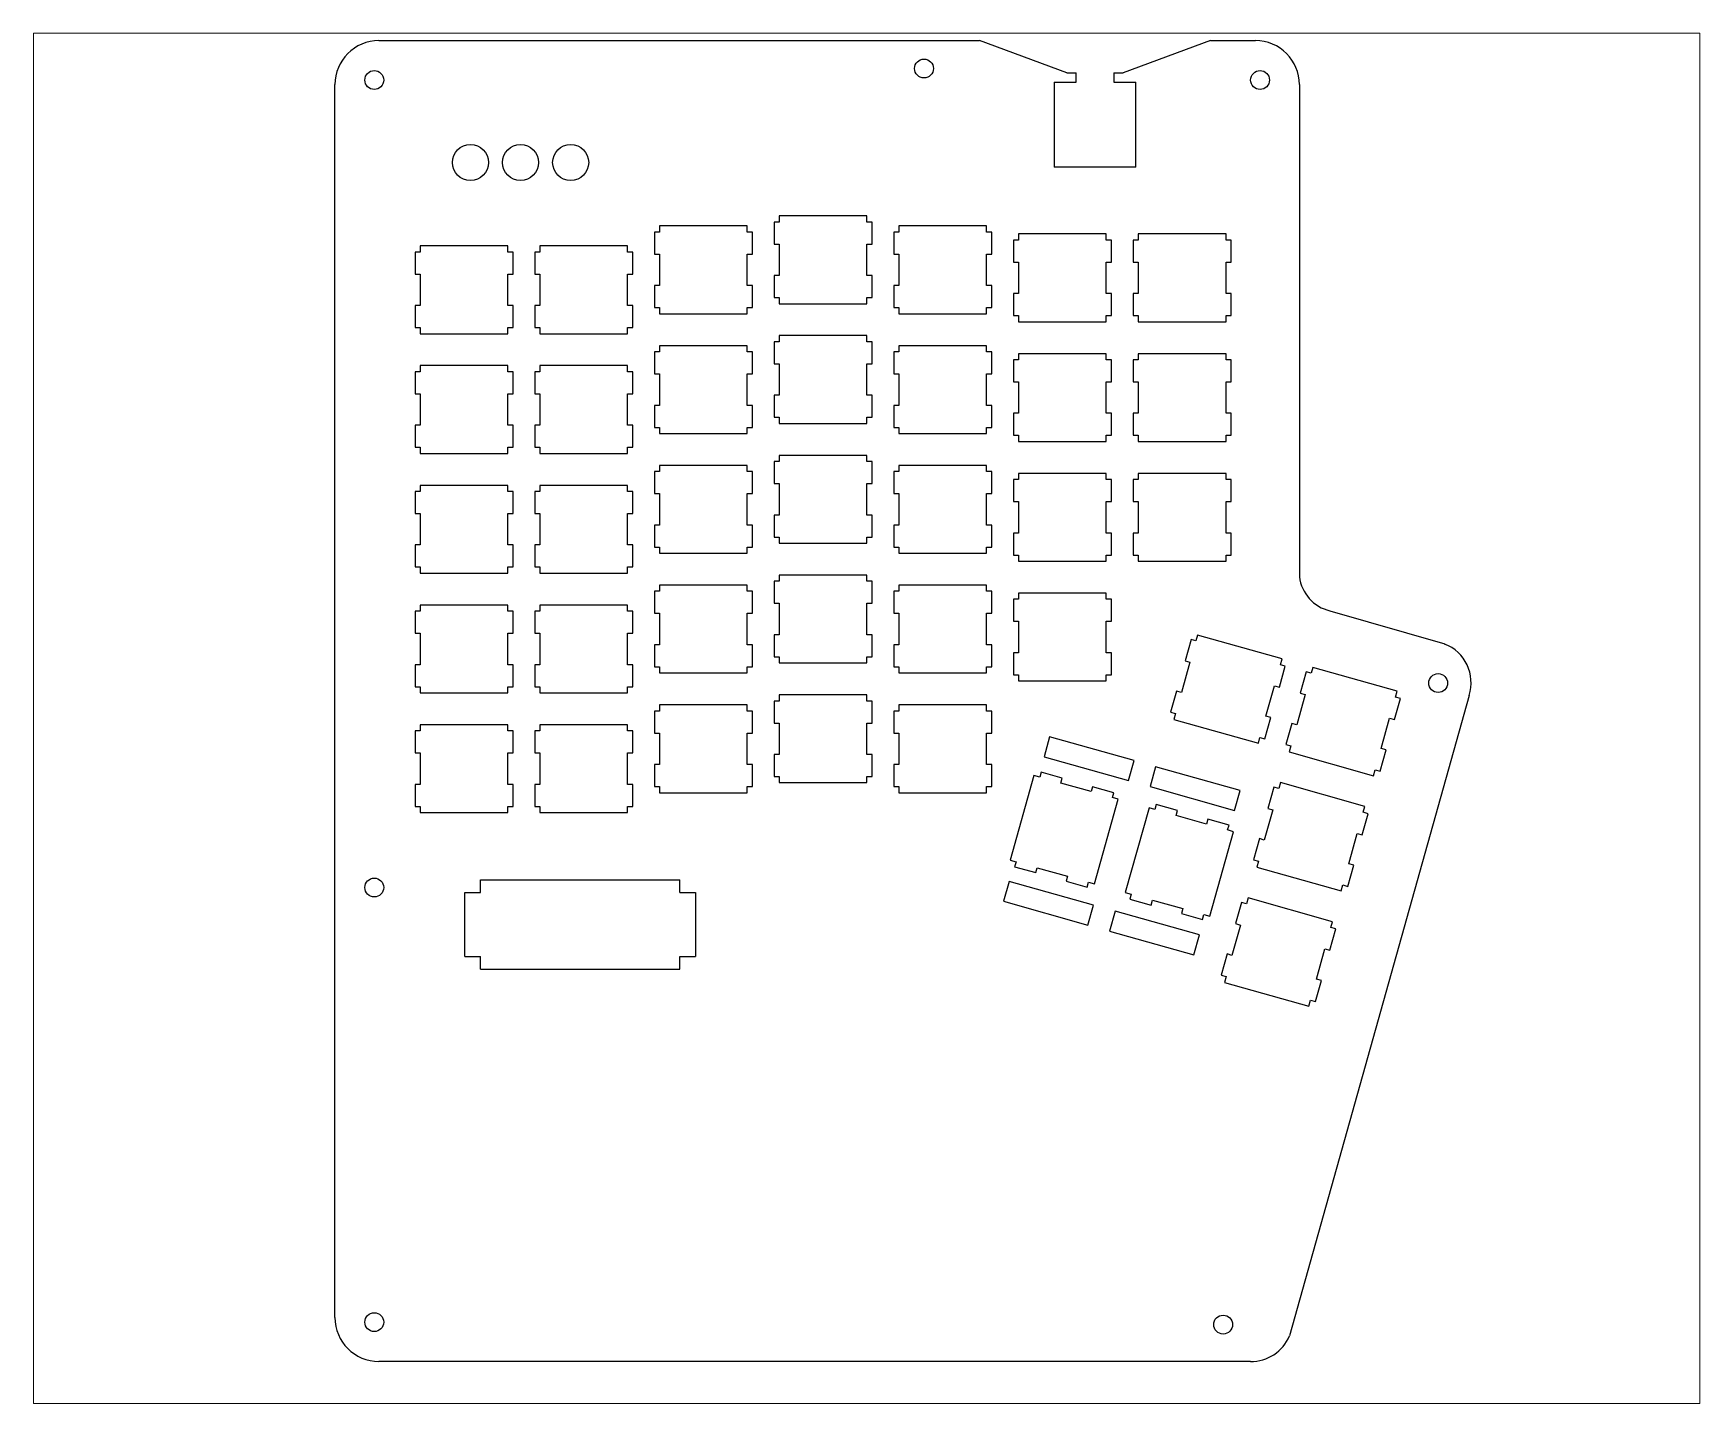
# Paper-space layout 'Layout1' of a CAD drawing. Header units: millimetres. Extents: x 0 to 209, y 101 to 273.
# The model-space entities are those that its viewports show. They can reach past a viewport. Long polylines and large blocks are cut down to what shows.
import ezdxf

# ---------------------------------------------------------------- set-up
doc = ezdxf.new("R2010")
doc.units = ezdxf.units.MM
doc.layers.get('0').update_dxf_attribs({"lineweight": 25, "true_color": 0xffffff})
doc.layers.add('Left Layer 3', color=7, linetype='Continuous', lineweight=25, true_color=0xffffff)

msp = doc.modelspace()

# ---------------------------------------------------------------- linework, layer by layer
at = {"layer": 'Left Layer 3', "color": 1}
for p, q in [((34.57, 179.7), (130.16, 179.7)), ((144.04, 174.59), (130.16, 179.7)), ((166.92, 179.7), (153.04, 174.59)), ((166.92, 179.7), (174.09, 179.7)), ((27.57, -23.44), (27.57, 172.7)), ((142.04, 173.09), (142.04, 159.59)), ((142.04, 173.09), (145.54, 173.09)), ((144.04, 174.59), (145.54, 174.59)), ((145.54, 173.09), (145.54, 174.59)), ((151.54, 174.59), (151.54, 173.09)), ((151.54, 174.59), (153.04, 174.59)), ((151.54, 173.09), (155.04, 173.09)), ((155.04, 159.59), (155.04, 173.09)), ((181.09, 172.7), (181.09, 94.39)), ((155.04, 159.59), (142.04, 159.59)), ((112.25, 151.82), (98.28, 151.82)), ((98.28, 151.82), (98.28, 150.84)), ((112.25, 150.84), (112.25, 151.82)), ((79.23, 149.24), (78.42, 149.24)), ((78.42, 149.24), (78.42, 145.74)), ((93.2, 150.22), (79.23, 150.22)), ((79.23, 150.22), (79.23, 149.24)), ((93.2, 149.24), (93.2, 150.22)), ((94.02, 149.24), (93.2, 149.24)), ((94.02, 145.74), (94.02, 149.24)), ((98.28, 150.84), (97.47, 150.84)), ((97.47, 150.84), (97.47, 147.34)), ((113.07, 150.84), (112.25, 150.84)), ((113.07, 147.34), (113.07, 150.84)), ((117.33, 149.24), (116.52, 149.24)), ((116.52, 149.24), (116.52, 145.74)), ((131.3, 150.22), (117.33, 150.22)), ((117.33, 150.22), (117.33, 149.24)), ((131.3, 149.24), (131.3, 150.22)), ((132.12, 149.24), (131.3, 149.24)), ((132.12, 145.74), (132.12, 149.24)), ((150.35, 148.95), (136.38, 148.95)), ((136.38, 148.95), (136.38, 147.97)), ((150.35, 147.97), (150.35, 148.95)), ((169.4, 148.95), (155.43, 148.95)), ((155.43, 148.95), (155.43, 147.97)), ((169.4, 147.97), (169.4, 148.95)), ((41.13, 146.07), (40.32, 146.07)), ((40.32, 146.07), (40.32, 142.57)), ((55.1, 147.05), (41.13, 147.05)), ((41.13, 147.05), (41.13, 146.07)), ((55.1, 146.07), (55.1, 147.05)), ((55.92, 146.07), (55.1, 146.07)), ((55.92, 142.57), (55.92, 146.07)), ((60.18, 146.07), (59.37, 146.07)), ((59.37, 146.07), (59.37, 142.57)), ((74.15, 147.05), (60.18, 147.05)), ((60.18, 147.05), (60.18, 146.07)), ((74.15, 146.07), (74.15, 147.05)), ((74.97, 146.07), (74.15, 146.07)), ((74.97, 142.57), (74.97, 146.07)), ((97.47, 147.34), (98.28, 147.34)), ((98.28, 147.34), (98.28, 142.33)), ((112.25, 142.33), (112.25, 147.34)), ((112.25, 147.34), (113.07, 147.34)), ((136.38, 147.97), (135.57, 147.97)), ((135.57, 147.97), (135.57, 144.47)), ((151.17, 147.97), (150.35, 147.97)), ((151.17, 144.47), (151.17, 147.97)), ((155.43, 147.97), (154.62, 147.97)), ((154.62, 147.97), (154.62, 144.47)), ((170.22, 147.97), (169.4, 147.97)), ((170.22, 144.47), (170.22, 147.97)), ((78.42, 145.74), (79.23, 145.74)), ((79.23, 145.74), (79.23, 140.73)), ((93.2, 140.73), (93.2, 145.74)), ((93.2, 145.74), (94.02, 145.74)), ((116.52, 145.74), (117.33, 145.74)), ((117.33, 145.74), (117.33, 140.73)), ((131.3, 140.73), (131.3, 145.74)), ((131.3, 145.74), (132.12, 145.74)), ((135.57, 144.47), (136.38, 144.47)), ((136.38, 144.47), (136.38, 139.46)), ((150.35, 139.46), (150.35, 144.47)), ((150.35, 144.47), (151.17, 144.47)), ((154.62, 144.47), (155.43, 144.47)), ((155.43, 144.47), (155.43, 139.46)), ((169.4, 139.46), (169.4, 144.47)), ((169.4, 144.47), (170.22, 144.47)), ((40.32, 142.57), (41.13, 142.57)), ((41.13, 142.57), (41.13, 137.56)), ((55.1, 137.56), (55.1, 142.57)), ((55.1, 142.57), (55.92, 142.57)), ((59.37, 142.57), (60.18, 142.57)), ((60.18, 142.57), (60.18, 137.56)), ((74.15, 137.56), (74.15, 142.57)), ((74.15, 142.57), (74.97, 142.57)), ((79.23, 140.73), (78.42, 140.73)), ((78.42, 140.73), (78.42, 137.23)), ((94.02, 140.73), (93.2, 140.73)), ((94.02, 137.23), (94.02, 140.73)), ((98.28, 142.33), (97.47, 142.33)), ((97.47, 142.33), (97.47, 138.83)), ((113.07, 142.33), (112.25, 142.33)), ((113.07, 138.83), (113.07, 142.33)), ((117.33, 140.73), (116.52, 140.73)), ((116.52, 140.73), (116.52, 137.23)), ((132.12, 140.73), (131.3, 140.73)), ((132.12, 137.23), (132.12, 140.73)), ((97.47, 138.83), (98.28, 138.83)), ((98.28, 138.83), (98.28, 137.85)), ((112.25, 137.85), (112.25, 138.83)), ((112.25, 138.83), (113.07, 138.83)), ((136.38, 139.46), (135.57, 139.46)), ((135.57, 139.46), (135.57, 135.96)), ((151.17, 139.46), (150.35, 139.46)), ((151.17, 135.96), (151.17, 139.46)), ((155.43, 139.46), (154.62, 139.46)), ((154.62, 139.46), (154.62, 135.96)), ((170.22, 139.46), (169.4, 139.46)), ((170.22, 135.96), (170.22, 139.46)), ((41.13, 137.56), (40.32, 137.56)), ((40.32, 137.56), (40.32, 134.06)), ((55.92, 137.56), (55.1, 137.56)), ((55.92, 134.06), (55.92, 137.56)), ((60.18, 137.56), (59.37, 137.56)), ((59.37, 137.56), (59.37, 134.06)), ((74.97, 137.56), (74.15, 137.56)), ((74.97, 134.06), (74.97, 137.56)), ((78.42, 137.23), (79.23, 137.23)), ((79.23, 137.23), (79.23, 136.25)), ((79.23, 136.25), (93.2, 136.25)), ((93.2, 136.25), (93.2, 137.23)), ((93.2, 137.23), (94.02, 137.23)), ((98.28, 137.85), (112.25, 137.85)), ((116.52, 137.23), (117.33, 137.23)), ((117.33, 137.23), (117.33, 136.25)), ((117.33, 136.25), (131.3, 136.25)), ((131.3, 136.25), (131.3, 137.23)), ((131.3, 137.23), (132.12, 137.23)), ((135.57, 135.96), (136.38, 135.96)), ((136.38, 135.96), (136.38, 134.98)), ((150.35, 134.98), (150.35, 135.96)), ((150.35, 135.96), (151.17, 135.96)), ((154.62, 135.96), (155.43, 135.96)), ((155.43, 135.96), (155.43, 134.98)), ((169.4, 134.98), (169.4, 135.96)), ((169.4, 135.96), (170.22, 135.96)), ((40.32, 134.06), (41.13, 134.06)), ((41.13, 134.06), (41.13, 133.08)), ((41.13, 133.08), (55.1, 133.08)), ((55.1, 133.08), (55.1, 134.06)), ((55.1, 134.06), (55.92, 134.06)), ((59.37, 134.06), (60.18, 134.06)), ((60.18, 134.06), (60.18, 133.08)), ((60.18, 133.08), (74.15, 133.08)), ((74.15, 133.08), (74.15, 134.06)), ((74.15, 134.06), (74.97, 134.06)), ((112.25, 132.77), (98.28, 132.77)), ((98.28, 132.77), (98.28, 131.79)), ((112.25, 131.79), (112.25, 132.77)), ((136.38, 134.98), (150.35, 134.98)), ((155.43, 134.98), (169.4, 134.98)), ((79.23, 130.19), (78.42, 130.19)), ((78.42, 130.19), (78.42, 126.69)), ((93.2, 131.17), (79.23, 131.17)), ((79.23, 131.17), (79.23, 130.19)), ((93.2, 130.19), (93.2, 131.17)), ((94.02, 130.19), (93.2, 130.19)), ((94.02, 126.69), (94.02, 130.19)), ((98.28, 131.79), (97.47, 131.79)), ((97.47, 131.79), (97.47, 128.29)), ((113.07, 131.79), (112.25, 131.79)), ((113.07, 128.29), (113.07, 131.79)), ((117.33, 130.19), (116.52, 130.19)), ((116.52, 130.19), (116.52, 126.69)), ((131.3, 131.17), (117.33, 131.17)), ((117.33, 131.17), (117.33, 130.19)), ((131.3, 130.19), (131.3, 131.17)), ((132.12, 130.19), (131.3, 130.19)), ((132.12, 126.69), (132.12, 130.19)), ((55.1, 128), (41.13, 128)), ((41.13, 128), (41.13, 127.02)), ((55.1, 127.02), (55.1, 128)), ((74.15, 128), (60.18, 128)), ((60.18, 128), (60.18, 127.02)), ((74.15, 127.02), (74.15, 128)), ((97.47, 128.29), (98.28, 128.29)), ((98.28, 128.29), (98.28, 123.28)), ((112.25, 123.28), (112.25, 128.29)), ((112.25, 128.29), (113.07, 128.29)), ((136.38, 128.92), (135.57, 128.92)), ((135.57, 128.92), (135.57, 125.42)), ((150.35, 129.9), (136.38, 129.9)), ((136.38, 129.9), (136.38, 128.92)), ((150.35, 128.92), (150.35, 129.9)), ((151.17, 128.92), (150.35, 128.92)), ((151.17, 125.42), (151.17, 128.92)), ((155.43, 128.92), (154.62, 128.92)), ((154.62, 128.92), (154.62, 125.42)), ((169.4, 129.9), (155.43, 129.9)), ((155.43, 129.9), (155.43, 128.92)), ((169.4, 128.92), (169.4, 129.9)), ((170.22, 128.92), (169.4, 128.92)), ((170.22, 125.42), (170.22, 128.92)), ((41.13, 127.02), (40.32, 127.02)), ((40.32, 127.02), (40.32, 123.52)), ((55.92, 127.02), (55.1, 127.02)), ((55.92, 123.52), (55.92, 127.02)), ((60.18, 127.02), (59.37, 127.02)), ((59.37, 127.02), (59.37, 123.52)), ((74.97, 127.02), (74.15, 127.02)), ((74.97, 123.52), (74.97, 127.02)), ((78.42, 126.69), (79.23, 126.69)), ((79.23, 126.69), (79.23, 121.68)), ((93.2, 121.68), (93.2, 126.69)), ((93.2, 126.69), (94.02, 126.69)), ((116.52, 126.69), (117.33, 126.69)), ((117.33, 126.69), (117.33, 121.68)), ((131.3, 121.68), (131.3, 126.69)), ((131.3, 126.69), (132.12, 126.69)), ((135.57, 125.42), (136.38, 125.42)), ((136.38, 125.42), (136.38, 120.41)), ((150.35, 120.41), (150.35, 125.42)), ((150.35, 125.42), (151.17, 125.42)), ((154.62, 125.42), (155.43, 125.42)), ((155.43, 125.42), (155.43, 120.41)), ((169.4, 120.41), (169.4, 125.42)), ((169.4, 125.42), (170.22, 125.42)), ((40.32, 123.52), (41.13, 123.52)), ((41.13, 123.52), (41.13, 118.51)), ((55.1, 118.51), (55.1, 123.52)), ((55.1, 123.52), (55.92, 123.52)), ((59.37, 123.52), (60.18, 123.52)), ((60.18, 123.52), (60.18, 118.51)), ((74.15, 118.51), (74.15, 123.52)), ((74.15, 123.52), (74.97, 123.52)), ((98.28, 123.28), (97.47, 123.28)), ((97.47, 123.28), (97.47, 119.78)), ((113.07, 123.28), (112.25, 123.28)), ((113.07, 119.78), (113.07, 123.28)), ((79.23, 121.68), (78.42, 121.68)), ((78.42, 121.68), (78.42, 118.18)), ((94.02, 121.68), (93.2, 121.68)), ((94.02, 118.18), (94.02, 121.68)), ((97.47, 119.78), (98.28, 119.78)), ((98.28, 119.78), (98.28, 118.8)), ((112.25, 118.8), (112.25, 119.78)), ((112.25, 119.78), (113.07, 119.78)), ((117.33, 121.68), (116.52, 121.68)), ((116.52, 121.68), (116.52, 118.18)), ((132.12, 121.68), (131.3, 121.68)), ((132.12, 118.18), (132.12, 121.68)), ((136.38, 120.41), (135.57, 120.41)), ((135.57, 120.41), (135.57, 116.91)), ((151.17, 120.41), (150.35, 120.41)), ((151.17, 116.91), (151.17, 120.41)), ((155.43, 120.41), (154.62, 120.41)), ((154.62, 120.41), (154.62, 116.91)), ((170.22, 120.41), (169.4, 120.41)), ((170.22, 116.91), (170.22, 120.41)), ((41.13, 118.51), (40.32, 118.51)), ((40.32, 118.51), (40.32, 115.01)), ((55.92, 118.51), (55.1, 118.51)), ((55.92, 115.01), (55.92, 118.51)), ((60.18, 118.51), (59.37, 118.51)), ((59.37, 118.51), (59.37, 115.01)), ((74.97, 118.51), (74.15, 118.51)), ((74.97, 115.01), (74.97, 118.51)), ((78.42, 118.18), (79.23, 118.18)), ((79.23, 118.18), (79.23, 117.2)), ((79.23, 117.2), (93.2, 117.2)), ((93.2, 117.2), (93.2, 118.18)), ((93.2, 118.18), (94.02, 118.18)), ((98.28, 118.8), (112.25, 118.8)), ((116.52, 118.18), (117.33, 118.18)), ((117.33, 118.18), (117.33, 117.2)), ((117.33, 117.2), (131.3, 117.2)), ((131.3, 117.2), (131.3, 118.18)), ((131.3, 118.18), (132.12, 118.18)), ((135.57, 116.91), (136.38, 116.91)), ((136.38, 116.91), (136.38, 115.93)), ((150.35, 115.93), (150.35, 116.91)), ((150.35, 116.91), (151.17, 116.91)), ((154.62, 116.91), (155.43, 116.91)), ((155.43, 116.91), (155.43, 115.93)), ((169.4, 115.93), (169.4, 116.91)), ((169.4, 116.91), (170.22, 116.91)), ((40.32, 115.01), (41.13, 115.01)), ((41.13, 115.01), (41.13, 114.03)), ((55.1, 114.03), (55.1, 115.01)), ((55.1, 115.01), (55.92, 115.01)), ((59.37, 115.01), (60.18, 115.01)), ((60.18, 115.01), (60.18, 114.03)), ((74.15, 114.03), (74.15, 115.01)), ((74.15, 115.01), (74.97, 115.01)), ((136.38, 115.93), (150.35, 115.93)), ((155.43, 115.93), (169.4, 115.93)), ((41.13, 114.03), (55.1, 114.03)), ((60.18, 114.03), (74.15, 114.03)), ((93.2, 112.12), (79.23, 112.12)), ((79.23, 112.12), (79.23, 111.14)), ((93.2, 111.14), (93.2, 112.12)), ((98.28, 112.74), (97.47, 112.74)), ((97.47, 112.74), (97.47, 109.24)), ((112.25, 113.72), (98.28, 113.72)), ((98.28, 113.72), (98.28, 112.74)), ((112.25, 112.74), (112.25, 113.72)), ((113.07, 112.74), (112.25, 112.74)), ((113.07, 109.24), (113.07, 112.74)), ((131.3, 112.12), (117.33, 112.12)), ((117.33, 112.12), (117.33, 111.14)), ((131.3, 111.14), (131.3, 112.12)), ((55.1, 108.95), (41.13, 108.95)), ((41.13, 108.95), (41.13, 107.97)), ((55.1, 107.97), (55.1, 108.95)), ((74.15, 108.95), (60.18, 108.95)), ((60.18, 108.95), (60.18, 107.97)), ((74.15, 107.97), (74.15, 108.95)), ((79.23, 111.14), (78.42, 111.14)), ((78.42, 111.14), (78.42, 107.64)), ((94.02, 111.14), (93.2, 111.14)), ((94.02, 107.64), (94.02, 111.14)), ((97.47, 109.24), (98.28, 109.24)), ((98.28, 109.24), (98.28, 104.23)), ((112.25, 104.23), (112.25, 109.24)), ((112.25, 109.24), (113.07, 109.24)), ((117.33, 111.14), (116.52, 111.14)), ((116.52, 111.14), (116.52, 107.64)), ((132.12, 111.14), (131.3, 111.14)), ((132.12, 107.64), (132.12, 111.14)), ((136.38, 109.87), (135.57, 109.87)), ((135.57, 109.87), (135.57, 106.37)), ((150.35, 110.85), (136.38, 110.85)), ((136.38, 110.85), (136.38, 109.87)), ((150.35, 109.87), (150.35, 110.85)), ((151.17, 109.87), (150.35, 109.87)), ((151.17, 106.37), (151.17, 109.87)), ((155.43, 109.87), (154.62, 109.87)), ((154.62, 109.87), (154.62, 106.37)), ((169.4, 110.85), (155.43, 110.85)), ((155.43, 110.85), (155.43, 109.87)), ((169.4, 109.87), (169.4, 110.85)), ((170.22, 109.87), (169.4, 109.87)), ((170.22, 106.37), (170.22, 109.87)), ((41.13, 107.97), (40.32, 107.97)), ((40.32, 107.97), (40.32, 104.47)), ((55.92, 107.97), (55.1, 107.97)), ((55.92, 104.47), (55.92, 107.97)), ((60.18, 107.97), (59.37, 107.97)), ((59.37, 107.97), (59.37, 104.47)), ((74.97, 107.97), (74.15, 107.97)), ((74.97, 104.47), (74.97, 107.97)), ((78.42, 107.64), (79.23, 107.64)), ((79.23, 107.64), (79.23, 102.63)), ((93.2, 102.63), (93.2, 107.64)), ((93.2, 107.64), (94.02, 107.64)), ((116.52, 107.64), (117.33, 107.64)), ((117.33, 107.64), (117.33, 102.63)), ((131.3, 102.63), (131.3, 107.64)), ((131.3, 107.64), (132.12, 107.64)), ((135.57, 106.37), (136.38, 106.37)), ((136.38, 106.37), (136.38, 101.36)), ((150.35, 101.36), (150.35, 106.37)), ((150.35, 106.37), (151.17, 106.37)), ((154.62, 106.37), (155.43, 106.37)), ((155.43, 106.37), (155.43, 101.36)), ((169.4, 101.36), (169.4, 106.37)), ((169.4, 106.37), (170.22, 106.37)), ((40.32, 104.47), (41.13, 104.47)), ((41.13, 104.47), (41.13, 99.46)), ((55.1, 99.46), (55.1, 104.47)), ((55.1, 104.47), (55.92, 104.47)), ((59.37, 104.47), (60.18, 104.47)), ((60.18, 104.47), (60.18, 99.46)), ((74.15, 99.46), (74.15, 104.47)), ((74.15, 104.47), (74.97, 104.47)), ((98.28, 104.23), (97.47, 104.23)), ((97.47, 104.23), (97.47, 100.73)), ((113.07, 104.23), (112.25, 104.23)), ((113.07, 100.73), (113.07, 104.23)), ((79.23, 102.63), (78.42, 102.63)), ((78.42, 102.63), (78.42, 99.13)), ((94.02, 102.63), (93.2, 102.63)), ((94.02, 99.13), (94.02, 102.63)), ((117.33, 102.63), (116.52, 102.63)), ((116.52, 102.63), (116.52, 99.13)), ((132.12, 102.63), (131.3, 102.63)), ((132.12, 99.13), (132.12, 102.63)), ((136.38, 101.36), (135.57, 101.36)), ((135.57, 101.36), (135.57, 97.86)), ((151.17, 101.36), (150.35, 101.36)), ((151.17, 97.86), (151.17, 101.36)), ((155.43, 101.36), (154.62, 101.36)), ((154.62, 101.36), (154.62, 97.86)), ((170.22, 101.36), (169.4, 101.36)), ((170.22, 97.86), (170.22, 101.36)), ((41.13, 99.46), (40.32, 99.46)), ((40.32, 99.46), (40.32, 95.96)), ((55.92, 99.46), (55.1, 99.46)), ((55.92, 95.96), (55.92, 99.46)), ((60.18, 99.46), (59.37, 99.46)), ((59.37, 99.46), (59.37, 95.96)), ((74.97, 99.46), (74.15, 99.46)), ((74.97, 95.96), (74.97, 99.46)), ((78.42, 99.13), (79.23, 99.13)), ((79.23, 99.13), (79.23, 98.15)), ((79.23, 98.15), (93.2, 98.15)), ((93.2, 98.15), (93.2, 99.13)), ((93.2, 99.13), (94.02, 99.13)), ((97.47, 100.73), (98.28, 100.73)), ((98.28, 100.73), (98.28, 99.75)), ((98.28, 99.75), (112.25, 99.75)), ((112.25, 99.75), (112.25, 100.73)), ((112.25, 100.73), (113.07, 100.73)), ((116.52, 99.13), (117.33, 99.13)), ((117.33, 99.13), (117.33, 98.15)), ((117.33, 98.15), (131.3, 98.15)), ((131.3, 98.15), (131.3, 99.13)), ((131.3, 99.13), (132.12, 99.13)), ((40.32, 95.96), (41.13, 95.96)), ((41.13, 95.96), (41.13, 94.98)), ((55.1, 94.98), (55.1, 95.96)), ((55.1, 95.96), (55.92, 95.96)), ((59.37, 95.96), (60.18, 95.96)), ((60.18, 95.96), (60.18, 94.98)), ((74.15, 94.98), (74.15, 95.96)), ((74.15, 95.96), (74.97, 95.96)), ((135.57, 97.86), (136.38, 97.86)), ((136.38, 97.86), (136.38, 96.88)), ((136.38, 96.88), (150.35, 96.88)), ((150.35, 96.88), (150.35, 97.86)), ((150.35, 97.86), (151.17, 97.86)), ((154.62, 97.86), (155.43, 97.86)), ((155.43, 97.86), (155.43, 96.88)), ((155.43, 96.88), (169.4, 96.88)), ((169.4, 96.88), (169.4, 97.86)), ((169.4, 97.86), (170.22, 97.86)), ((41.13, 94.98), (55.1, 94.98)), ((60.18, 94.98), (74.15, 94.98)), ((93.2, 93.07), (79.23, 93.07)), ((79.23, 93.07), (79.23, 92.09)), ((93.2, 92.09), (93.2, 93.07)), ((98.28, 93.69), (97.47, 93.69)), ((97.47, 93.69), (97.47, 90.19)), ((112.25, 94.67), (98.28, 94.67)), ((98.28, 94.67), (98.28, 93.69)), ((112.25, 93.69), (112.25, 94.67)), ((113.07, 93.69), (112.25, 93.69)), ((113.07, 90.19), (113.07, 93.69)), ((131.3, 93.07), (117.33, 93.07)), ((117.33, 93.07), (117.33, 92.09)), ((131.3, 92.09), (131.3, 93.07)), ((79.23, 92.09), (78.42, 92.09)), ((78.42, 92.09), (78.42, 88.59)), ((94.02, 92.09), (93.2, 92.09)), ((94.02, 88.59), (94.02, 92.09)), ((97.47, 90.19), (98.28, 90.19)), ((98.28, 90.19), (98.28, 85.18)), ((112.25, 85.18), (112.25, 90.19)), ((112.25, 90.19), (113.07, 90.19)), ((117.33, 92.09), (116.52, 92.09)), ((116.52, 92.09), (116.52, 88.59)), ((132.12, 92.09), (131.3, 92.09)), ((132.12, 88.59), (132.12, 92.09)), ((136.38, 90.82), (135.57, 90.82)), ((135.57, 90.82), (135.57, 87.32)), ((150.35, 91.8), (136.38, 91.8)), ((136.38, 91.8), (136.38, 90.82)), ((150.35, 90.82), (150.35, 91.8)), ((151.17, 90.82), (150.35, 90.82)), ((151.17, 87.32), (151.17, 90.82)), ((41.13, 88.92), (40.32, 88.92)), ((40.32, 88.92), (40.32, 85.42)), ((55.1, 89.9), (41.13, 89.9)), ((41.13, 89.9), (41.13, 88.92)), ((55.1, 88.92), (55.1, 89.9)), ((55.92, 88.92), (55.1, 88.92)), ((55.92, 85.42), (55.92, 88.92)), ((60.18, 88.92), (59.37, 88.92)), ((59.37, 88.92), (59.37, 85.42)), ((74.15, 89.9), (60.18, 89.9)), ((60.18, 89.9), (60.18, 88.92)), ((74.15, 88.92), (74.15, 89.9)), ((74.97, 88.92), (74.15, 88.92)), ((74.97, 85.42), (74.97, 88.92)), ((78.42, 88.59), (79.23, 88.59)), ((79.23, 88.59), (79.23, 83.58)), ((93.2, 83.58), (93.2, 88.59)), ((93.2, 88.59), (94.02, 88.59)), ((116.52, 88.59), (117.33, 88.59)), ((117.33, 88.59), (117.33, 83.58)), ((131.3, 83.58), (131.3, 88.59)), ((131.3, 88.59), (132.12, 88.59)), ((185.94, 89), (204.21, 83.71)), ((40.32, 85.42), (41.13, 85.42)), ((41.13, 85.42), (41.13, 80.41)), ((55.1, 80.41), (55.1, 85.42)), ((55.1, 85.42), (55.92, 85.42)), ((59.37, 85.42), (60.18, 85.42)), ((60.18, 85.42), (60.18, 80.41)), ((74.15, 80.41), (74.15, 85.42)), ((74.15, 85.42), (74.97, 85.42)), ((98.28, 85.18), (97.47, 85.18)), ((97.47, 85.18), (97.47, 81.68)), ((113.07, 85.18), (112.25, 85.18)), ((113.07, 81.68), (113.07, 85.18)), ((135.57, 87.32), (136.38, 87.32)), ((136.38, 87.32), (136.38, 82.31)), ((150.35, 82.31), (150.35, 87.32)), ((150.35, 87.32), (151.17, 87.32)), ((164.87, 85.14), (164.61, 84.2)), ((178.32, 81.36), (164.87, 85.14)), ((79.23, 83.58), (78.42, 83.58)), ((78.42, 83.58), (78.42, 80.08)), ((94.02, 83.58), (93.2, 83.58)), ((94.02, 80.08), (94.02, 83.58)), ((117.33, 83.58), (116.52, 83.58)), ((116.52, 83.58), (116.52, 80.08)), ((132.12, 83.58), (131.3, 83.58)), ((132.12, 80.08), (132.12, 83.58)), ((136.38, 82.31), (135.57, 82.31)), ((135.57, 82.31), (135.57, 78.81)), ((151.17, 82.31), (150.35, 82.31)), ((151.17, 78.81), (151.17, 82.31)), ((163.83, 84.42), (162.88, 81.05)), ((164.61, 84.2), (163.83, 84.42)), ((41.13, 80.41), (40.32, 80.41)), ((40.32, 80.41), (40.32, 76.91)), ((55.92, 80.41), (55.1, 80.41)), ((55.92, 76.91), (55.92, 80.41)), ((60.18, 80.41), (59.37, 80.41)), ((59.37, 80.41), (59.37, 76.91)), ((74.97, 80.41), (74.15, 80.41)), ((74.97, 76.91), (74.97, 80.41)), ((78.42, 80.08), (79.23, 80.08)), ((79.23, 80.08), (79.23, 79.1)), ((93.2, 79.1), (93.2, 80.08)), ((93.2, 80.08), (94.02, 80.08)), ((97.47, 81.68), (98.28, 81.68)), ((98.28, 81.68), (98.28, 80.7)), ((98.28, 80.7), (112.25, 80.7)), ((112.25, 80.7), (112.25, 81.68)), ((112.25, 81.68), (113.07, 81.68)), ((116.52, 80.08), (117.33, 80.08)), ((117.33, 80.08), (117.33, 79.1)), ((131.3, 79.1), (131.3, 80.08)), ((131.3, 80.08), (132.12, 80.08)), ((163.66, 80.83), (162.31, 76.01)), ((162.88, 81.05), (163.66, 80.83)), ((177.89, 76.83), (178.84, 80.2)), ((178.06, 80.42), (178.32, 81.36)), ((178.84, 80.2), (178.06, 80.42)), ((183.21, 79.99), (182.95, 79.05)), ((196.66, 76.22), (183.21, 79.99)), ((79.23, 79.1), (93.2, 79.1)), ((117.33, 79.1), (131.3, 79.1)), ((135.57, 78.81), (136.38, 78.81)), ((136.38, 78.81), (136.38, 77.83)), ((136.38, 77.83), (150.35, 77.83)), ((150.35, 77.83), (150.35, 78.81)), ((150.35, 78.81), (151.17, 78.81)), ((175.76, 72.23), (177.11, 77.05)), ((177.11, 77.05), (177.89, 76.83)), ((182.17, 79.27), (181.22, 75.9)), ((182.95, 79.05), (182.17, 79.27)), ((40.32, 76.91), (41.13, 76.91)), ((41.13, 76.91), (41.13, 75.93)), ((41.13, 75.93), (55.1, 75.93)), ((55.1, 75.93), (55.1, 76.91)), ((55.1, 76.91), (55.92, 76.91)), ((59.37, 76.91), (60.18, 76.91)), ((60.18, 76.91), (60.18, 75.93)), ((60.18, 75.93), (74.15, 75.93)), ((74.15, 75.93), (74.15, 76.91)), ((74.15, 76.91), (74.97, 76.91)), ((98.28, 74.64), (97.47, 74.64)), ((97.47, 74.64), (97.47, 71.14)), ((112.25, 75.62), (98.28, 75.62)), ((98.28, 75.62), (98.28, 74.64)), ((112.25, 74.64), (112.25, 75.62)), ((113.07, 74.64), (112.25, 74.64)), ((113.07, 71.14), (113.07, 74.64)), ((161.53, 76.22), (160.58, 72.85)), ((162.31, 76.01), (161.53, 76.22)), ((208.11, 75.53), (179.5, -26.36)), ((182, 75.68), (180.65, 70.86)), ((181.22, 75.9), (182, 75.68)), ((196.23, 71.68), (197.18, 75.05)), ((196.4, 75.27), (196.66, 76.22)), ((197.18, 75.05), (196.4, 75.27)), ((79.23, 73.04), (78.42, 73.04)), ((78.42, 73.04), (78.42, 69.54)), ((93.2, 74.02), (79.23, 74.02)), ((79.23, 74.02), (79.23, 73.04)), ((93.2, 73.04), (93.2, 74.02)), ((94.02, 73.04), (93.2, 73.04)), ((94.02, 69.54), (94.02, 73.04)), ((117.33, 73.04), (116.52, 73.04)), ((116.52, 73.04), (116.52, 69.54)), ((131.3, 74.02), (117.33, 74.02)), ((117.33, 74.02), (117.33, 73.04)), ((131.3, 73.04), (131.3, 74.02)), ((132.12, 73.04), (131.3, 73.04)), ((132.12, 69.54), (132.12, 73.04)), ((160.58, 72.85), (161.36, 72.64)), ((161.36, 72.64), (161.1, 71.69)), ((161.1, 71.69), (174.55, 67.91)), ((175.59, 68.64), (176.54, 72.01)), ((176.54, 72.01), (175.76, 72.23)), ((194.1, 67.08), (195.45, 71.9)), ((195.45, 71.9), (196.23, 71.68)), ((41.13, 69.87), (40.32, 69.87)), ((40.32, 69.87), (40.32, 66.37)), ((55.1, 70.85), (41.13, 70.85)), ((41.13, 70.85), (41.13, 69.87)), ((55.1, 69.87), (55.1, 70.85)), ((55.92, 69.87), (55.1, 69.87)), ((55.92, 66.37), (55.92, 69.87)), ((60.18, 69.87), (59.37, 69.87)), ((59.37, 69.87), (59.37, 66.37)), ((74.15, 70.85), (60.18, 70.85)), ((60.18, 70.85), (60.18, 69.87)), ((74.15, 69.87), (74.15, 70.85)), ((74.97, 69.87), (74.15, 69.87)), ((74.97, 66.37), (74.97, 69.87)), ((78.42, 69.54), (79.23, 69.54)), ((79.23, 69.54), (79.23, 64.53)), ((93.2, 64.53), (93.2, 69.54)), ((93.2, 69.54), (94.02, 69.54)), ((97.47, 71.14), (98.28, 71.14)), ((98.28, 71.14), (98.28, 66.13)), ((112.25, 66.13), (112.25, 71.14)), ((112.25, 71.14), (113.07, 71.14)), ((116.52, 69.54), (117.33, 69.54)), ((117.33, 69.54), (117.33, 64.53)), ((131.3, 64.53), (131.3, 69.54)), ((131.3, 69.54), (132.12, 69.54)), ((179.87, 71.08), (178.92, 67.71)), ((180.65, 70.86), (179.87, 71.08)), ((40.32, 66.37), (41.13, 66.37)), ((41.13, 66.37), (41.13, 61.36)), ((55.1, 61.36), (55.1, 66.37)), ((55.1, 66.37), (55.92, 66.37)), ((59.37, 66.37), (60.18, 66.37)), ((60.18, 66.37), (60.18, 61.36)), ((74.15, 61.36), (74.15, 66.37)), ((74.15, 66.37), (74.97, 66.37)), ((141.33, 68.93), (140.44, 65.75)), ((154.78, 65.16), (141.33, 68.93)), ((174.55, 67.91), (174.81, 68.86)), ((174.81, 68.86), (175.59, 68.64)), ((178.92, 67.71), (179.7, 67.49)), ((179.7, 67.49), (179.44, 66.54)), ((179.44, 66.54), (192.89, 62.76)), ((193.93, 63.49), (194.88, 66.86)), ((194.88, 66.86), (194.1, 67.08)), ((79.23, 64.53), (78.42, 64.53)), ((78.42, 64.53), (78.42, 61.03)), ((94.02, 64.53), (93.2, 64.53)), ((94.02, 61.03), (94.02, 64.53)), ((98.28, 66.13), (97.47, 66.13)), ((97.47, 66.13), (97.47, 62.63)), ((113.07, 66.13), (112.25, 66.13)), ((113.07, 62.63), (113.07, 66.13)), ((117.33, 64.53), (116.52, 64.53)), ((116.52, 64.53), (116.52, 61.03)), ((132.12, 64.53), (131.3, 64.53)), ((132.12, 61.03), (132.12, 64.53)), ((140.44, 65.75), (153.89, 61.98)), ((153.89, 61.98), (154.78, 65.16)), ((158.2, 64.19), (157.31, 61.02)), ((171.65, 60.42), (158.2, 64.19)), ((192.89, 62.76), (193.15, 63.71)), ((193.15, 63.71), (193.93, 63.49)), ((41.13, 61.36), (40.32, 61.36)), ((40.32, 61.36), (40.32, 57.86)), ((55.92, 61.36), (55.1, 61.36)), ((55.92, 57.86), (55.92, 61.36)), ((60.18, 61.36), (59.37, 61.36)), ((59.37, 61.36), (59.37, 57.86)), ((74.97, 61.36), (74.15, 61.36)), ((74.97, 57.86), (74.97, 61.36)), ((78.42, 61.03), (79.23, 61.03)), ((79.23, 61.03), (79.23, 60.05)), ((93.2, 60.05), (93.2, 61.03)), ((93.2, 61.03), (94.02, 61.03)), ((97.47, 62.63), (98.28, 62.63)), ((98.28, 62.63), (98.28, 61.65)), ((98.28, 61.65), (112.25, 61.65)), ((112.25, 61.65), (112.25, 62.63)), ((112.25, 62.63), (113.07, 62.63)), ((116.52, 61.03), (117.33, 61.03)), ((117.33, 61.03), (117.33, 60.05)), ((131.3, 60.05), (131.3, 61.03)), ((131.3, 61.03), (132.12, 61.03)), ((138.81, 62.78), (135.03, 49.33)), ((139.75, 62.51), (138.81, 62.78)), ((139.97, 63.3), (139.75, 62.51)), ((143.34, 62.35), (139.97, 63.3)), ((143.12, 61.57), (143.34, 62.35)), ((147.95, 60.22), (143.12, 61.57)), ((157.31, 61.02), (170.76, 57.24)), ((178.07, 61.65), (177.8, 60.71)), ((191.52, 57.88), (178.07, 61.65)), ((79.23, 60.05), (93.2, 60.05)), ((117.33, 60.05), (131.3, 60.05)), ((148.17, 61), (147.95, 60.22)), ((151.54, 60.05), (148.17, 61)), ((148.48, 45.55), (152.26, 59)), ((151.32, 59.27), (151.54, 60.05)), ((152.26, 59), (151.32, 59.27)), ((170.76, 57.24), (171.65, 60.42)), ((177.02, 60.93), (176.07, 57.56)), ((177.8, 60.71), (177.02, 60.93)), ((40.32, 57.86), (41.13, 57.86)), ((41.13, 57.86), (41.13, 56.88)), ((41.13, 56.88), (55.1, 56.88)), ((55.1, 56.88), (55.1, 57.86)), ((55.1, 57.86), (55.92, 57.86)), ((59.37, 57.86), (60.18, 57.86)), ((60.18, 57.86), (60.18, 56.88)), ((60.18, 56.88), (74.15, 56.88)), ((74.15, 56.88), (74.15, 57.86)), ((74.15, 57.86), (74.97, 57.86)), ((157.15, 57.63), (153.37, 44.18)), ((158.09, 57.36), (157.15, 57.63)), ((158.31, 58.15), (158.09, 57.36)), ((161.68, 57.2), (158.31, 58.15)), ((161.46, 56.42), (161.68, 57.2)), ((166.29, 55.06), (161.46, 56.42)), ((166.51, 55.85), (166.29, 55.06)), ((169.88, 54.9), (166.51, 55.85)), ((176.85, 57.34), (175.5, 52.52)), ((176.07, 57.56), (176.85, 57.34)), ((191.09, 53.34), (192.03, 56.71)), ((191.25, 56.93), (191.52, 57.88)), ((192.03, 56.71), (191.25, 56.93)), ((166.82, 40.4), (170.6, 53.85)), ((169.66, 54.12), (169.88, 54.9)), ((170.6, 53.85), (169.66, 54.12)), ((188.95, 48.74), (190.3, 53.56)), ((190.3, 53.56), (191.09, 53.34)), ((174.72, 52.74), (173.77, 49.37)), ((175.5, 52.52), (174.72, 52.74)), ((135.03, 49.33), (135.98, 49.07)), ((135.98, 49.07), (135.76, 48.28)), ((135.76, 48.28), (139.13, 47.34)), ((139.13, 47.34), (139.35, 48.12)), ((139.35, 48.12), (144.17, 46.76)), ((173.77, 49.37), (174.55, 49.15)), ((174.55, 49.15), (174.29, 48.2)), ((174.29, 48.2), (187.74, 44.42)), ((188.79, 45.15), (189.73, 48.52)), ((189.73, 48.52), (188.95, 48.74)), ((50.76, 44.17), (50.76, 46.17)), ((50.76, 46.17), (82.45, 46.17)), ((82.45, 44.17), (82.45, 46.17)), ((134.87, 45.95), (133.98, 42.77)), ((148.33, 42.17), (134.87, 45.95)), ((144.17, 46.76), (143.95, 45.98)), ((143.95, 45.98), (147.32, 45.04)), ((147.32, 45.04), (147.54, 45.82)), ((147.54, 45.82), (148.48, 45.55)), ((187.74, 44.42), (188, 45.37)), ((188, 45.37), (188.79, 45.15)), ((48.26, 33.97), (48.26, 44.17)), ((48.26, 44.17), (50.76, 44.17)), ((82.45, 44.17), (84.95, 44.17)), ((84.95, 44.17), (84.95, 33.97)), ((133.98, 42.77), (147.43, 38.99)), ((153.37, 44.18), (154.32, 43.91)), ((154.32, 43.91), (154.1, 43.13)), ((154.1, 43.13), (157.47, 42.18)), ((157.47, 42.18), (157.69, 42.97)), ((157.69, 42.97), (162.51, 41.61)), ((171.87, 42.59), (170.92, 39.22)), ((172.65, 42.37), (171.87, 42.59)), ((172.91, 43.31), (172.65, 42.37)), ((186.37, 39.53), (172.91, 43.31)), ((147.43, 38.99), (148.33, 42.17)), ((151.75, 41.21), (150.86, 38.03)), ((165.2, 37.43), (151.75, 41.21)), ((162.51, 41.61), (162.29, 40.83)), ((162.29, 40.83), (165.66, 39.89)), ((165.66, 39.89), (165.88, 40.67)), ((165.88, 40.67), (166.82, 40.4)), ((150.86, 38.03), (164.3, 34.25)), ((164.3, 34.25), (165.2, 37.43)), ((171.7, 39), (170.35, 34.17)), ((170.92, 39.22), (171.7, 39)), ((185.94, 35), (186.88, 38.37)), ((186.1, 38.59), (186.37, 39.53)), ((186.88, 38.37), (186.1, 38.59)), ((183.8, 30.4), (185.15, 35.22)), ((185.15, 35.22), (185.94, 35)), ((48.26, 33.97), (50.76, 33.97)), ((50.76, 31.97), (50.76, 33.97)), ((50.76, 31.97), (82.48, 31.97)), ((82.48, 31.97), (82.48, 33.97)), ((82.48, 33.97), (84.95, 33.97)), ((169.57, 34.39), (168.62, 31.02)), ((170.35, 34.17), (169.57, 34.39)), ((168.62, 31.02), (169.4, 30.8)), ((169.4, 30.8), (169.14, 29.86)), ((169.14, 29.86), (182.59, 26.08)), ((183.63, 26.81), (184.58, 30.18)), ((184.58, 30.18), (183.8, 30.4)), ((182.59, 26.08), (182.85, 27.03)), ((182.85, 27.03), (183.63, 26.81)), ((173.3, -30.44), (34.57, -30.44))]:
    msp.add_line(p, q, dxfattribs=at)
for centre, radius in [((121.33, 175.26), 1.5), ((33.83, 173.44), 1.5), ((174.82, 173.44), 1.5), ((49.13, 160.32), 2.87), ((57.11, 160.32), 2.87), ((65.09, 160.32), 2.87), ((203.17, 77.49), 1.5), ((33.83, 44.96), 1.5), ((33.83, -24.18), 1.5), ((168.94, -24.57), 1.5)]:
    msp.add_circle(centre, radius, dxfattribs=at)
for centre, radius, start, end in [((34.57, 172.7), 7, 90, 180), ((174.09, 172.7), 7, 0, 90), ((187.37, 95.16), 6.33, 186.9915, 256.9332), ((201.77, 77.53), 6.64, 342.4799, 68.5143), ((34.57, -23.44), 7, 180, 270), ((173.42, -23.88), 6.56, 268.8842, 337.7919)]:
    msp.add_arc(centre, radius, start, end, dxfattribs=at)

psp = doc.layouts.get("Layout1")

# ---------------------------------------------------------------- viewports
at = {"layer": '0', "color": 18, "view_target_point": (117.99, 74.63)}
psp.add_viewport(center=(104.63, 187.28), size=(209.27, 172.014), view_center_point=(-5.81, -2.77), view_height=218.0142, dxfattribs=at)

doc.saveas('drawing.dxf')
